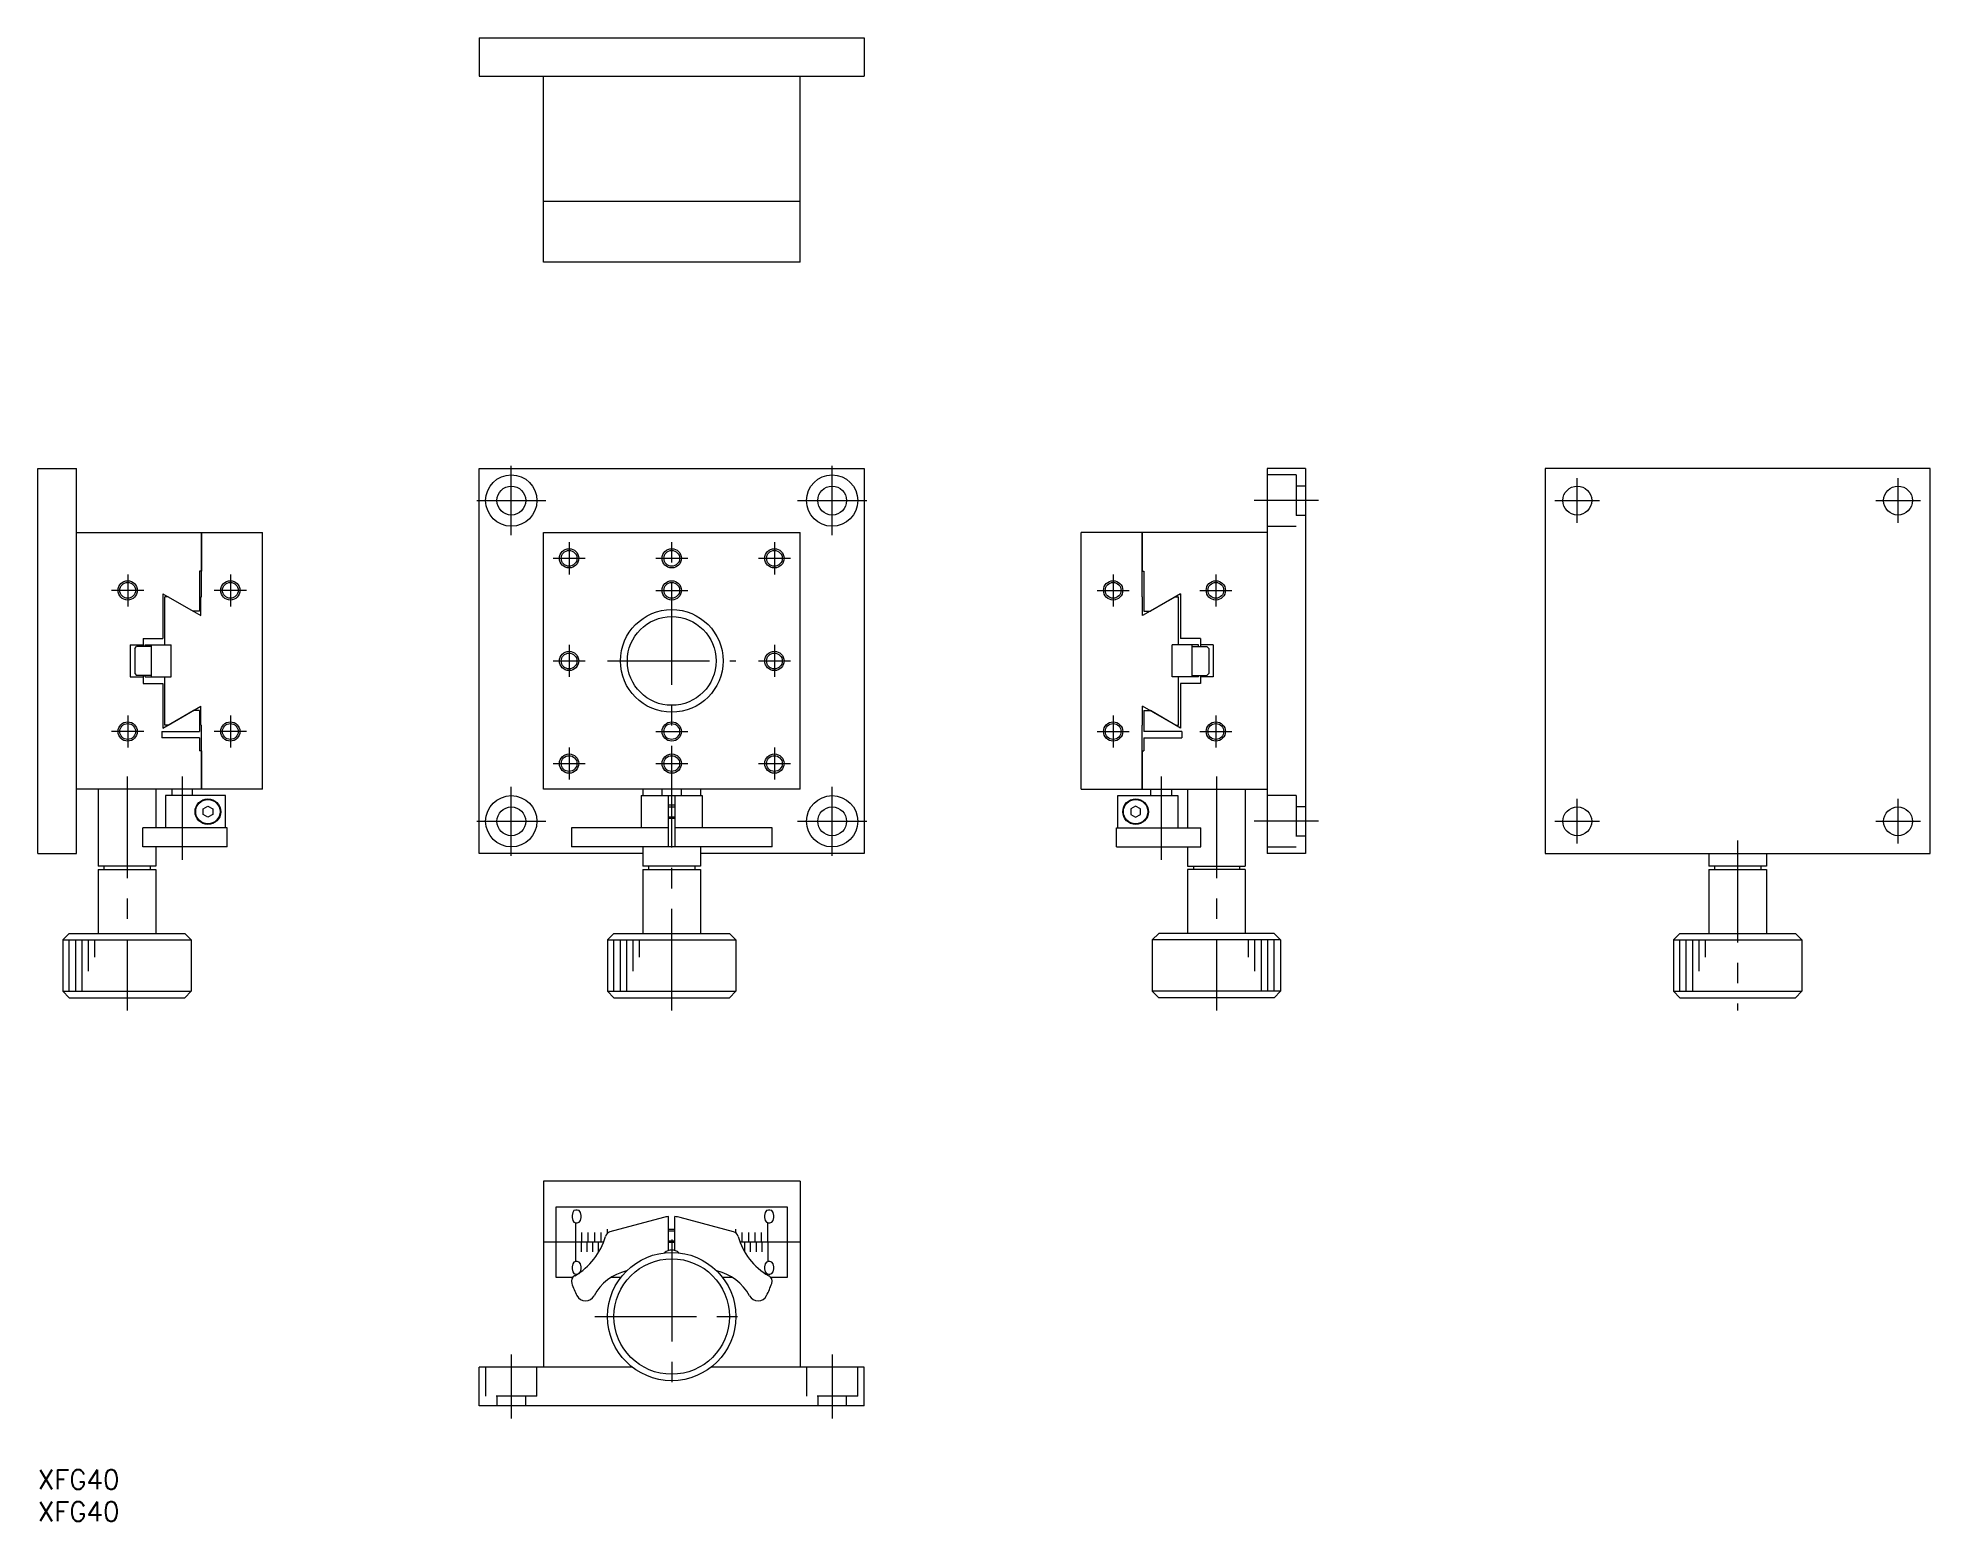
# Model space of a CAD drawing. Extents: x 0 to 295, y -8 to 223.
import ezdxf

# ---------------------------------------------------------------- set-up
doc = ezdxf.new("R2010")
doc.units = 0
doc.header["$LTSCALE"] = 0.5
doc.linetypes.add('CENTER', pattern=[50.8, 31.75, -6.35, 6.35, -6.35])
doc.linetypes.add('DASHED', pattern=[19.05, 12.7, -6.35])
for name, color, linetype in [('MSM_CENTER', 1, 'CENTER'), ('MSM_CONTINUOUS', 7, 'CONTINUOUS'), ('MSM_DASHED', 4, 'DASHED'), ('MSM_NARROW', 5, 'CONTINUOUS'), ('MSM_PART_NUMBER', 7, 'CONTINUOUS')]:
    doc.layers.add(name, color=color, linetype=linetype)
doc.styles.get("Standard").update_dxf_attribs({"font": 'txt.shx', "height": 3, "bigfont": 'bigfont.shx'})

# ---------------------------------------------------------------- blocks, each defined once
blk = doc.blocks.new('*U6')
at = {"layer": 'MSM_PART_NUMBER'}
blk.add_text('XFG40', height=3, dxfattribs=at).set_placement((0, -3))
blk = doc.blocks.new('*U7')
at = {"layer": 'MSM_PART_NUMBER'}
blk.add_text('XFG40', height=3, dxfattribs=at).set_placement((0, -8))

msp = doc.modelspace()

# ---------------------------------------------------------------- linework, layer by layer
at = {"layer": 'MSM_CENTER'}
for p, q in [((73.79, 145.7), (73.79, 156.5)), ((123.79, 145.7), (123.79, 156.5)), ((239.91, 147.63), (239.91, 154.58)), ((289.91, 147.63), (289.91, 154.58)), ((68.39, 151.1), (79.19, 151.1)), ((118.39, 151.1), (129.19, 151.1)), ((199.58, 151.1), (189.58, 151.1)), ((236.43, 151.1), (243.38, 151.1)), ((286.43, 151.1), (293.38, 151.1)), ((82.79, 144.6), (82.79, 139.6)), ((98.79, 71.6), (98.79, 144.6)), ((114.79, 144.6), (114.79, 139.6)), ((80.29, 142.1), (85.29, 142.1)), ((96.29, 142.1), (101.29, 142.1)), ((112.29, 142.1), (117.29, 142.1)), ((14, 139.6), (14, 134.6)), ((30, 139.6), (30, 134.6)), ((167.58, 139.6), (167.58, 134.6)), ((183.58, 139.6), (183.58, 134.6)), ((16.5, 137.1), (11.5, 137.1)), ((32.5, 137.1), (27.5, 137.1)), ((96.29, 137.1), (101.29, 137.1)), ((165.08, 137.1), (170.08, 137.1)), ((181.08, 137.1), (186.08, 137.1)), ((82.79, 128.6), (82.79, 123.6)), ((114.79, 128.6), (114.79, 123.6)), ((80.29, 126.1), (85.29, 126.1)), ((88.79, 126.1), (108.79, 126.1)), ((112.29, 126.1), (117.29, 126.1)), ((16.5, 115.1), (11.5, 115.1)), ((14, 117.6), (14, 112.6)), ((32.5, 115.1), (27.5, 115.1)), ((30, 117.6), (30, 112.6)), ((96.29, 115.1), (101.29, 115.1)), ((165.08, 115.1), (170.08, 115.1)), ((167.58, 117.6), (167.58, 112.6)), ((181.08, 115.1), (186.08, 115.1)), ((183.58, 117.6), (183.58, 112.6)), ((82.79, 112.6), (82.79, 107.6)), ((114.79, 112.6), (114.79, 107.6)), ((80.29, 110.1), (85.29, 110.1)), ((96.29, 110.1), (101.29, 110.1)), ((112.29, 110.1), (117.29, 110.1)), ((13.9, 108.1), (13.9, 71.6)), ((22.5, 108.1), (22.5, 95.1)), ((73.79, 95.7), (73.79, 106.5)), ((123.79, 95.7), (123.79, 106.5)), ((175.08, 108.1), (175.08, 95.1)), ((183.68, 108.1), (183.68, 71.6)), ((239.91, 97.63), (239.91, 104.58)), ((289.91, 97.63), (289.91, 104.58)), ((68.39, 101.1), (79.19, 101.1)), ((118.39, 101.1), (129.19, 101.1)), ((199.58, 101.1), (189.58, 101.1)), ((236.43, 101.1), (243.38, 101.1)), ((286.43, 101.1), (293.38, 101.1)), ((264.91, 98.1), (264.91, 71.6)), ((98.79, 35.9), (98.79, 11.9)), ((86.79, 23.9), (110.79, 23.9)), ((73.79, 18), (73.79, 8)), ((123.79, 18), (123.79, 8))]:
    msp.add_line(p, q, dxfattribs=at)
at = {"layer": 'MSM_CONTINUOUS'}
for p, q in [((68.79, 223.24), (68.79, 217.24)), ((68.79, 223.24), (128.79, 223.24)), ((128.79, 223.24), (128.79, 217.24)), ((68.79, 217.24), (128.79, 217.24)), ((78.79, 188.24), (78.79, 217.24)), ((118.79, 188.24), (118.79, 217.24)), ((118.79, 197.74), (78.79, 197.74)), ((118.79, 188.24), (78.79, 188.24)), ((0, 156.1), (6, 156.1)), ((0, 96.1), (0, 156.1)), ((6, 96.1), (6, 156.1)), ((68.79, 156.1), (128.79, 156.1)), ((68.79, 96.1), (68.79, 156.1)), ((128.79, 156.1), (128.79, 96.1)), ((191.58, 156.1), (191.58, 96.1)), ((197.58, 156.1), (191.58, 156.1)), ((197.58, 156.1), (197.58, 96.1)), ((234.91, 156.1), (234.91, 96.1)), ((294.91, 156.1), (234.91, 156.1)), ((294.91, 96.1), (294.91, 156.1)), ((6, 146.1), (35, 146.1)), ((25.5, 136.1), (25.5, 146.1)), ((25.5, 146.1), (25.5, 140.1)), ((35, 106.1), (35, 146.1)), ((78.79, 106.1), (78.79, 146.1)), ((78.79, 146.1), (118.79, 146.1)), ((118.79, 106.1), (118.79, 146.1)), ((191.58, 146.1), (162.58, 146.1)), ((162.58, 106.1), (162.58, 146.1)), ((172.08, 136.1), (172.08, 146.1)), ((172.08, 146.1), (172.08, 140.1)), ((25.5, 140.1), (25.2, 140.1)), ((25.2, 140.1), (25.2, 133.85)), ((172.08, 140.1), (172.38, 140.1)), ((172.38, 140.1), (172.38, 133.85)), ((19.5, 136.57), (24.2, 133.85)), ((19.5, 136.57), (19.5, 129.6)), ((20.31, 136.1), (19.8, 136.1)), ((19.8, 128.6), (19.8, 136.1)), ((20.31, 136.1), (25.4, 133.16)), ((25.4, 136.1), (25.5, 136.1)), ((25.4, 133.16), (25.4, 136.1)), ((172.18, 136.1), (172.08, 136.1)), ((172.18, 133.16), (172.18, 136.1)), ((177.28, 136.1), (172.18, 133.16)), ((178.08, 136.57), (173.38, 133.85)), ((177.28, 136.1), (177.78, 136.1)), ((177.78, 128.6), (177.78, 136.1)), ((178.08, 136.57), (178.08, 129.6)), ((25.2, 133.85), (24.2, 133.85)), ((172.38, 133.85), (173.38, 133.85)), ((14.4, 128.6), (14.4, 123.6)), ((14.4, 128.6), (16.4, 128.6)), ((15.1, 128.05), (15.4, 128.35)), ((15.1, 128.05), (15.1, 124.15)), ((17.7, 128.35), (15.4, 128.35)), ((16.4, 129.6), (19.5, 129.6)), ((16.4, 129.6), (16.4, 128.35)), ((16.7, 128.6), (20.8, 128.6)), ((16.7, 128.35), (16.7, 128.6)), ((17.7, 123.6), (17.7, 128.6)), ((20.8, 123.6), (20.8, 128.6)), ((176.78, 123.6), (176.78, 128.6)), ((180.88, 128.6), (176.78, 128.6)), ((181.18, 129.6), (178.08, 129.6)), ((179.88, 123.6), (179.88, 128.6)), ((179.88, 128.35), (182.18, 128.35)), ((180.88, 128.35), (180.88, 128.6)), ((181.18, 129.6), (181.18, 128.35)), ((183.18, 128.6), (181.18, 128.6)), ((182.48, 128.05), (182.18, 128.35)), ((182.48, 128.05), (182.48, 124.15)), ((183.18, 128.6), (183.18, 123.6)), ((15.1, 124.15), (15.4, 123.85)), ((182.48, 124.15), (182.18, 123.85)), ((14.4, 123.6), (16.4, 123.6)), ((17.7, 123.85), (15.4, 123.85)), ((16.4, 123.85), (16.4, 122.6)), ((16.4, 122.6), (19.5, 122.6)), ((16.7, 123.6), (16.7, 123.85)), ((16.7, 123.6), (20.8, 123.6)), ((19.5, 122.6), (19.5, 115.64)), ((19.8, 116.1), (19.8, 123.6)), ((180.88, 123.6), (176.78, 123.6)), ((177.78, 116.1), (177.78, 123.6)), ((178.08, 122.6), (178.08, 115.64)), ((181.18, 122.6), (178.08, 122.6)), ((179.88, 123.85), (182.18, 123.85)), ((180.88, 123.6), (180.88, 123.85)), ((181.18, 123.85), (181.18, 122.6)), ((183.18, 123.6), (181.18, 123.6)), ((19.5, 115.64), (24.2, 118.35)), ((20.31, 116.1), (25.4, 119.04)), ((25.2, 118.35), (24.2, 118.35)), ((25.2, 118.35), (25.2, 115.1)), ((25.4, 116.1), (25.4, 119.04)), ((172.18, 116.1), (172.18, 119.04)), ((177.28, 116.1), (172.18, 119.04)), ((172.38, 118.35), (172.38, 115.1)), ((172.38, 118.35), (173.38, 118.35)), ((178.08, 115.64), (173.38, 118.35)), ((19.3, 115.1), (19.3, 114.1)), ((19.3, 115.1), (25.2, 115.1)), ((20.31, 116.1), (19.8, 116.1)), ((25.4, 116.1), (25.5, 116.1)), ((25.5, 106.1), (25.5, 116.1)), ((172.08, 106.1), (172.08, 116.1)), ((172.18, 116.1), (172.08, 116.1)), ((178.28, 115.1), (172.38, 115.1)), ((177.28, 116.1), (177.78, 116.1)), ((178.28, 115.1), (178.28, 114.1)), ((25.2, 114.1), (19.3, 114.1)), ((25.2, 114.1), (25.2, 112.1)), ((25.5, 112.1), (25.2, 112.1)), ((25.5, 112.1), (25.5, 106.1)), ((172.08, 112.1), (172.08, 106.1)), ((172.08, 112.1), (172.38, 112.1)), ((172.38, 114.1), (172.38, 112.1)), ((172.38, 114.1), (178.28, 114.1)), ((35, 106.1), (6, 106.1)), ((9.4, 106.1), (9.4, 94.1)), ((18.4, 106.1), (18.4, 100.1)), ((19.9, 105.1), (19.9, 100.1)), ((29.25, 105.1), (19.9, 105.1)), ((20.9, 106.1), (20.9, 105.1)), ((24.1, 105.1), (24.1, 106.1)), ((25.75, 103.03), (26.5, 103.47)), ((26.5, 103.47), (27.25, 103.03)), ((29.25, 100.1), (29.25, 105.1)), ((118.79, 106.1), (78.79, 106.1)), ((94.04, 105.1), (103.54, 105.1)), ((94.04, 105.1), (94.04, 100.1)), ((94.29, 106.1), (94.29, 105.1)), ((97.29, 105.1), (97.29, 106.1)), ((98.29, 97.1), (98.29, 105.1)), ((99.29, 103.6), (98.29, 103.6)), ((99.29, 105.1), (99.29, 97.1)), ((100.29, 105.1), (100.29, 106.1)), ((103.29, 106.1), (103.29, 105.1)), ((103.54, 105.1), (103.54, 100.1)), ((162.58, 106.1), (191.58, 106.1)), ((168.33, 105.1), (177.68, 105.1)), ((168.33, 100.1), (168.33, 105.1)), ((171.08, 103.47), (170.33, 103.03)), ((171.83, 103.03), (171.08, 103.47)), ((173.48, 105.1), (173.48, 106.1)), ((176.68, 106.1), (176.68, 105.1)), ((177.68, 105.1), (177.68, 100.1)), ((179.18, 106.1), (179.18, 100.1)), ((188.18, 106.1), (188.18, 94.1)), ((25.75, 102.17), (25.75, 103.03)), ((26.5, 101.73), (25.75, 102.17)), ((27.25, 102.17), (26.5, 101.73)), ((27.25, 103.03), (27.25, 102.17)), ((98.29, 101.6), (99.29, 101.6)), ((170.33, 103.03), (170.33, 102.17)), ((170.33, 102.17), (171.08, 101.73)), ((171.08, 101.73), (171.83, 102.17)), ((171.83, 102.17), (171.83, 103.03)), ((16.34, 97.1), (16.34, 100.1)), ((29.5, 100.1), (16.34, 100.1)), ((29.5, 97.1), (29.5, 100.1)), ((83.16, 100.1), (83.16, 97.1)), ((98.29, 100.1), (83.16, 100.1)), ((114.43, 100.1), (99.29, 100.1)), ((114.43, 97.1), (114.43, 100.1)), ((168.08, 97.1), (168.08, 100.1)), ((168.08, 100.1), (181.25, 100.1)), ((181.25, 97.1), (181.25, 100.1)), ((0, 96.1), (6, 96.1)), ((29.5, 97.1), (16.34, 97.1)), ((18.4, 97.07), (18.4, 94.1)), ((94.29, 96.1), (68.79, 96.1)), ((114.43, 97.1), (83.16, 97.1)), ((94.29, 97.1), (94.29, 94.1)), ((103.29, 97.1), (103.29, 94.1)), ((128.79, 96.1), (103.29, 96.1)), ((168.08, 97.1), (181.25, 97.1)), ((179.18, 97.07), (179.18, 94.1)), ((197.58, 96.1), (191.58, 96.1)), ((234.91, 96.1), (294.91, 96.1)), ((260.41, 96.1), (260.41, 94.1)), ((269.41, 96.1), (269.41, 94.1)), ((18.4, 94.1), (9.4, 94.1)), ((9.4, 93.6), (18.4, 93.6)), ((9.4, 93.6), (9.4, 83.6)), ((10.3, 94.1), (10.3, 93.6)), ((17.5, 94.1), (17.5, 93.6)), ((18.4, 93.6), (18.4, 83.6)), ((103.29, 94.1), (94.29, 94.1)), ((94.29, 93.6), (103.29, 93.6)), ((94.29, 93.6), (94.29, 83.6)), ((95.19, 94.1), (95.19, 93.6)), ((102.39, 94.1), (102.39, 93.6)), ((103.29, 93.6), (103.29, 83.6)), ((179.18, 94.1), (188.18, 94.1)), ((188.18, 93.6), (179.18, 93.6)), ((179.18, 93.6), (179.18, 83.6)), ((180.08, 94.1), (180.08, 93.6)), ((187.28, 94.1), (187.28, 93.6)), ((188.18, 93.6), (188.18, 83.6)), ((269.41, 94.1), (260.41, 94.1)), ((260.41, 93.6), (269.41, 93.6)), ((260.41, 93.6), (260.41, 83.6)), ((261.31, 94.1), (261.31, 93.6)), ((268.51, 94.1), (268.51, 93.6)), ((269.41, 93.6), (269.41, 83.6)), ((4.9, 83.6), (3.9, 82.6)), ((3.9, 82.6), (3.9, 74.6)), ((3.9, 82.6), (23.9, 82.6)), ((4.9, 83.6), (22.9, 83.6)), ((23.9, 82.6), (22.9, 83.6)), ((23.9, 82.6), (23.9, 74.6)), ((89.79, 83.6), (88.79, 82.6)), ((88.79, 82.6), (88.79, 74.6)), ((88.79, 82.6), (108.79, 82.6)), ((89.79, 83.6), (107.79, 83.6)), ((108.79, 82.6), (107.79, 83.6)), ((108.79, 82.6), (108.79, 74.6)), ((173.68, 82.6), (174.68, 83.6)), ((173.68, 82.6), (173.68, 74.6)), ((193.68, 82.6), (173.68, 82.6)), ((192.68, 83.6), (174.68, 83.6)), ((192.68, 83.6), (193.68, 82.6)), ((193.68, 82.6), (193.68, 74.6)), ((255.91, 83.6), (254.91, 82.6)), ((254.91, 82.6), (254.91, 74.6)), ((254.91, 82.6), (274.91, 82.6)), ((255.91, 83.6), (273.91, 83.6)), ((274.91, 82.6), (273.91, 83.6)), ((274.91, 82.6), (274.91, 74.6)), ((3.9, 74.6), (4.9, 73.6)), ((3.9, 74.6), (23.9, 74.6)), ((22.9, 73.6), (23.9, 74.6)), ((88.79, 74.6), (89.79, 73.6)), ((88.79, 74.6), (108.79, 74.6)), ((107.79, 73.6), (108.79, 74.6)), ((174.68, 73.6), (173.68, 74.6)), ((193.68, 74.6), (173.68, 74.6)), ((193.68, 74.6), (192.68, 73.6)), ((254.91, 74.6), (255.91, 73.6)), ((254.91, 74.6), (274.91, 74.6)), ((273.91, 73.6), (274.91, 74.6)), ((4.9, 73.6), (22.9, 73.6)), ((89.79, 73.6), (107.79, 73.6)), ((192.68, 73.6), (174.68, 73.6)), ((255.91, 73.6), (273.91, 73.6)), ((118.79, 45), (78.79, 45)), ((78.79, 45), (78.79, 16)), ((118.79, 45), (118.79, 16)), ((80.79, 30), (80.79, 41)), ((80.79, 41), (116.79, 41)), ((83.79, 38.5), (83.79, 32.5)), ((97.5, 39.33), (89.15, 37.09)), ((98.29, 34.18), (98.29, 39.47)), ((99.29, 34.18), (99.29, 39.47)), ((108.43, 37.09), (100.09, 39.33)), ((113.79, 35.5), (113.79, 38.5)), ((116.79, 41), (116.79, 30)), ((88.16, 35.5), (78.79, 35.5)), ((84.69, 35.5), (84.69, 34)), ((84.79, 35.5), (84.79, 37)), ((85.59, 34), (85.59, 35.5)), ((85.79, 35.5), (85.79, 37)), ((86.49, 34), (86.49, 35.5)), ((86.79, 35.5), (86.79, 37)), ((87.39, 34), (87.39, 35.5)), ((87.79, 35.5), (87.79, 37)), ((88.79, 36.91), (88.79, 37.5)), ((98.29, 37.5), (99.29, 37.5)), ((98.29, 35.5), (99.29, 35.5)), ((108.79, 36.91), (108.79, 37.5)), ((118.79, 35.5), (109.42, 35.5)), ((109.79, 35.5), (109.79, 37)), ((110.19, 34), (110.19, 35.5)), ((110.79, 35.5), (110.79, 37)), ((111.09, 34), (111.09, 35.5)), ((111.79, 35.5), (111.79, 37)), ((111.99, 34), (111.99, 35.5)), ((112.79, 35.5), (112.79, 37)), ((112.89, 34), (112.89, 35.5)), ((113.79, 35.5), (113.79, 32.5)), ((83.36, 30), (80.79, 30)), ((90.87, 30), (89.33, 30)), ((108.26, 30), (106.72, 30)), ((116.79, 30), (114.23, 30)), ((68.79, 10), (68.79, 16)), ((92.66, 16), (68.79, 16)), ((128.79, 16), (104.92, 16)), ((128.79, 10), (128.79, 16)), ((128.79, 10), (68.79, 10))]:
    msp.add_line(p, q, dxfattribs=at)
for centre, radius in [((73.79, 151.1), 4), ((123.79, 151.1), 4), ((73.79, 151.1), 2.25), ((123.79, 151.1), 2.25), ((239.91, 151.1), 2.25), ((289.91, 151.1), 2.25), ((82.79, 142.1), 1.23), ((98.79, 142.1), 1.23), ((114.79, 142.1), 1.23), ((14, 137.1), 1.23), ((30, 137.1), 1.23), ((98.79, 137.1), 1.23), ((167.58, 137.1), 1.23), ((183.58, 137.1), 1.23), ((98.79, 126.1), 6.92), ((82.79, 126.1), 1.23), ((114.79, 126.1), 1.23), ((14, 115.1), 1.23), ((30, 115.1), 1.23), ((98.79, 115.1), 1.23), ((167.58, 115.1), 1.23), ((183.58, 115.1), 1.23), ((82.79, 110.1), 1.23), ((98.79, 110.1), 1.23), ((114.79, 110.1), 1.23), ((26.5, 102.6), 2), ((26.5, 102.6), 1.9), ((73.79, 101.1), 4), ((73.79, 101.1), 2.25), ((123.79, 101.1), 4), ((123.79, 101.1), 2.25), ((171.08, 102.6), 2), ((171.08, 102.6), 1.9), ((239.91, 101.1), 2.25), ((289.91, 101.1), 2.25), ((98.79, 23.9), 10), ((98.79, 23.9), 9)]:
    msp.add_circle(centre, radius, dxfattribs=at)
for centre, radius, start, end in [((98.79, 34.5), 5, 95.7392, 105), ((98.79, 34.5), 5, 75, 84.2608), ((78.79, 39), 10, 299.1868, 344.8613), ((89.41, 36.13), 1, 105, 164.8613), ((108.17, 36.13), 1, 15.1387, 75), ((118.79, 39), 10, 195.1387, 240.8132), ((98.79, 32.5), 1.75, 49.762, 130.2381), ((84.16, 29.4), 1, 119.1868, 199.2233), ((93.4, 23.58), 7.6, 102.5178, 152.1217), ((104.19, 23.58), 7.6, 27.8783, 77.482), ((113.43, 29.4), 1, 340.7767, 60.8132), ((98.79, 34.5), 16.5, 199.2233, 206.3765), ((85.35, 27.84), 1.5, 206.3765, 332.1217), ((112.23, 27.84), 1.5, 207.8783, 333.6235), ((98.79, 34.5), 16.5, 333.6235, 340.7767)]:
    msp.add_arc(centre, radius, start, end, dxfattribs=at)
at = {"layer": 'MSM_DASHED'}
for p, q in [((196.08, 155.1), (191.58, 155.1)), ((196.08, 155.1), (196.08, 147.1)), ((197.58, 153.35), (196.08, 153.35)), ((196.08, 148.85), (197.58, 148.85)), ((191.58, 147.1), (196.08, 147.1)), ((196.08, 105.1), (191.58, 105.1)), ((196.08, 105.1), (196.08, 97.1)), ((197.58, 103.35), (196.08, 103.35)), ((196.08, 98.85), (197.58, 98.85)), ((191.58, 97.1), (196.08, 97.1)), ((69.79, 16), (69.79, 11.5)), ((77.79, 11.5), (77.79, 16)), ((119.79, 16), (119.79, 11.5)), ((127.79, 11.5), (127.79, 16)), ((77.79, 11.5), (69.79, 11.5)), ((71.54, 11.5), (71.54, 10)), ((76.04, 10), (76.04, 11.5)), ((127.79, 11.5), (119.79, 11.5)), ((121.54, 11.5), (121.54, 10)), ((126.04, 10), (126.04, 11.5))]:
    msp.add_line(p, q, dxfattribs=at)
at = {"layer": 'MSM_NARROW'}
for p, q in [((98.29, 103.38), (99.29, 103.38)), ((98.29, 101.82), (99.29, 101.82)), ((4.9, 74.6), (4.9, 82.6)), ((5.9, 74.6), (5.9, 82.6)), ((6.9, 74.6), (6.9, 82.6)), ((7.9, 77.72), (7.9, 82.6)), ((8.9, 79.93), (8.9, 82.6)), ((89.79, 74.6), (89.79, 82.6)), ((90.79, 74.6), (90.79, 82.6)), ((91.79, 74.6), (91.79, 82.6)), ((92.79, 77.72), (92.79, 82.6)), ((93.79, 79.93), (93.79, 82.6)), ((188.68, 79.93), (188.68, 82.6)), ((189.68, 77.72), (189.68, 82.6)), ((190.68, 74.6), (190.68, 82.6)), ((191.68, 74.6), (191.68, 82.6)), ((192.68, 74.6), (192.68, 82.6)), ((255.91, 74.6), (255.91, 82.6)), ((256.91, 74.6), (256.91, 82.6)), ((257.91, 74.6), (257.91, 82.6)), ((258.91, 77.72), (258.91, 82.6)), ((259.91, 79.93), (259.91, 82.6)), ((98.29, 37.28), (99.29, 37.28)), ((98.29, 35.72), (99.29, 35.72))]:
    msp.add_line(p, q, dxfattribs=at)
for centre, radius in [((82.79, 142.1), 1.5), ((98.79, 142.1), 1.5), ((114.79, 142.1), 1.5), ((14, 137.1), 1.5), ((30, 137.1), 1.5), ((98.79, 137.1), 1.5), ((167.58, 137.1), 1.5), ((183.58, 137.1), 1.5), ((98.79, 126.1), 8), ((82.79, 126.1), 1.5), ((114.79, 126.1), 1.5), ((14, 115.1), 1.5), ((30, 115.1), 1.5), ((98.79, 115.1), 1.5), ((167.58, 115.1), 1.5), ((183.58, 115.1), 1.5), ((82.79, 110.1), 1.5), ((98.79, 110.1), 1.5), ((114.79, 110.1), 1.5)]:
    msp.add_circle(centre, radius, dxfattribs=at)

# ---------------------------------------------------------------- block references
at = {"layer": 'MSM_CONTINUOUS'}
for name in ['*U6', '*U7']:
    msp.add_blockref(name, (0, 0), dxfattribs=at)

# ---------------------------------------------------------------- texts
at = {"layer": 'MSM_CONTINUOUS', "width": 1.2}
for p in [(82.94, 38.5), (112.94, 38.5), (82.94, 30.49), (112.94, 30.49)]:
    msp.add_text('0', height=2, dxfattribs=at).set_placement(p)

doc.saveas('drawing.dxf')
